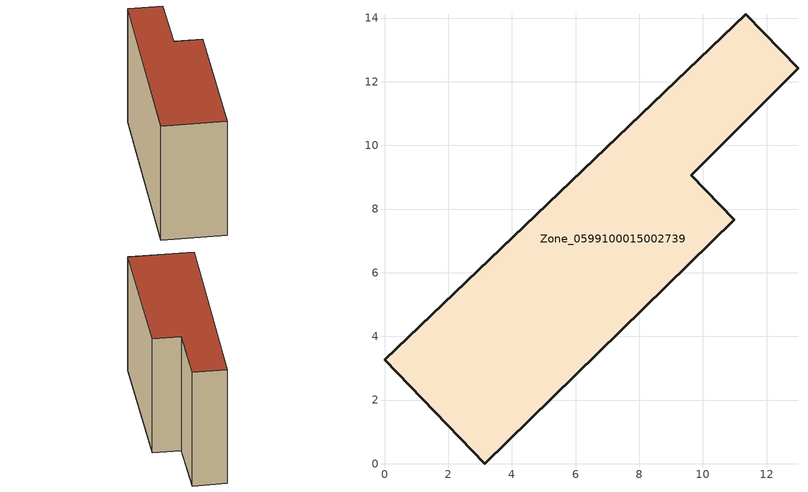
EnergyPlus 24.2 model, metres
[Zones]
Zone_0599100015002739
 floor ground (C_G): 0,3.26 11.34,14.12 12.99,12.42 9.64,9.07 10.99,7.66 3.15,0 z0.92
 wall outside (C_F): 9.64,9.07 12.99,12.42 11.34,14.12 0,3.26 3.15,0 10.99,7.66 9.64,9.07 z0.92:9.85
 roof outside (C_R): 3.15,0 10.99,7.66 9.64,9.07 12.99,12.42 11.34,14.12 0,3.26 z9.85
[BUILDING]
Pand.0599100015002739: North Axis=0; Terrain=City; Loads Convergence Tolerance Value=0.04; Temperature Convergence Tolerance Value=0.4; Solar Distribution=FullExterior; Maximum Number of Warmup Days=25; Minimum Number of Warmup Days=1
[Site:Location]
Rotterdam.The.Hague.AP_ZH_NLD Design_Conditions: Latitude=51.96; Longitude=4.45; Time Zone=1; Elevation=-4.5
[SITE:GROUNDTEMPERATURE:BUILDINGSURFACE]
18, 18, 18, 18, 18, 18, 18, 18, 18, 18, 18, 18
[MATERIAL] Thermal Absorptance=0.9; Solar Absorptance=0.7; Visible Absorptance=0.7
Name | Roughness | Thickness | Conductivity | Density | Specific Heat
G.TI.1975-1991 | MediumSmooth | 0.15 | 0.288461 | 540 | 1210
F.TI.1975-1991 | Rough | 0.3 | 0.230769 | 1920 | 840
R.TI.1975-1991 | MediumRough | 0.2 | 0.153846 | 1500 | 1000
[CONSTRUCTION]
C_G: G.TI.1975-1991
C_F: F.TI.1975-1991
C_R: R.TI.1975-1991
[ZONE]
Zone_0599100015002739: Type=1; Multiplier=1; Ceiling Height=Autocalculate; Volume=Autocalculate; Floor Area=autocalculate; Part of Total Floor Area=Yes
[ZONEINFILTRATION:DESIGNFLOWRATE]
Infil_Zone_0599100015002739: Zone or ZoneList or Space or SpaceList=Zone_0599100015002739; Schedule=AlwaysOn; Design Flow Rate Calculation Method=Flow/Area; Flow Rate per Floor Area=0.003; Constant Term Coefficient=1; Temperature Term Coefficient=0; Velocity Term Coefficient=0; Velocity Squared Term Coefficient=0
[HVACTEMPLATE:ZONE:IDEALLOADSAIRSYSTEM]
Zone_0599100015002739: Maximum Heating Supply Air Temperature=50; Minimum Cooling Supply Air Temperature=13; Maximum Heating Supply Air Humidity Ratio=0.0156; Minimum Cooling Supply Air Humidity Ratio=0.0077; Heating Limit=NoLimit; Cooling Limit=NoLimit; Dehumidification Control Type=ConstantSensibleHeatRatio; Cooling Sensible Heat Ratio=0.7; Dehumidification Setpoint=60; Humidification Control Type=None; Humidification Setpoint=30; Outdoor Air Method=None; Outdoor Air Flow Rate per Person=0.00944; Outdoor Air Flow Rate per Zone Floor Area=0; Outdoor Air Flow Rate per Zone=0; Demand Controlled Ventilation Type=None; Outdoor Air Economizer Type=NoEconomizer; Heat Recovery Type=None; Sensible Heat Recovery Effectiveness=0.7; Latent Heat Recovery Effectiveness=0.65
[ZONECONTROL:THERMOSTAT]
ThermostatControl_Zone_0599100015002739: Zone or ZoneList=Zone_0599100015002739; Control Type Schedule=DualSetpointControlType; Control 1=Thermostat_Zone_0599100015002739; Temperature Difference Between Cutout And Setpoint=0
[THERMOSTATSETPOINT:DUALSETPOINT]
Thermostat_Zone_0599100015002739: Heating Setpoint Temperature Schedule=HeatingSetpoint_Zone_0599100015002739; Cooling Setpoint Temperature Schedule=CoolingSetpoint_Zone_0599100015002739
[SCHEDULE:COMPACT]
HeatingSetpoint_Zone_0599100015002739: Through: 12/31, For: AllDays, Until: 24:00, 21
CoolingSetpoint_Zone_0599100015002739: Through: 12/31, For: AllDays, Until: 24:00, 24
DualSetpointControlType: Through: 12/31, For: AllDays, Until: 24:00, 4
AlwaysOn: Through: 12/31, For: AllDays, Until: 24:00, 1
